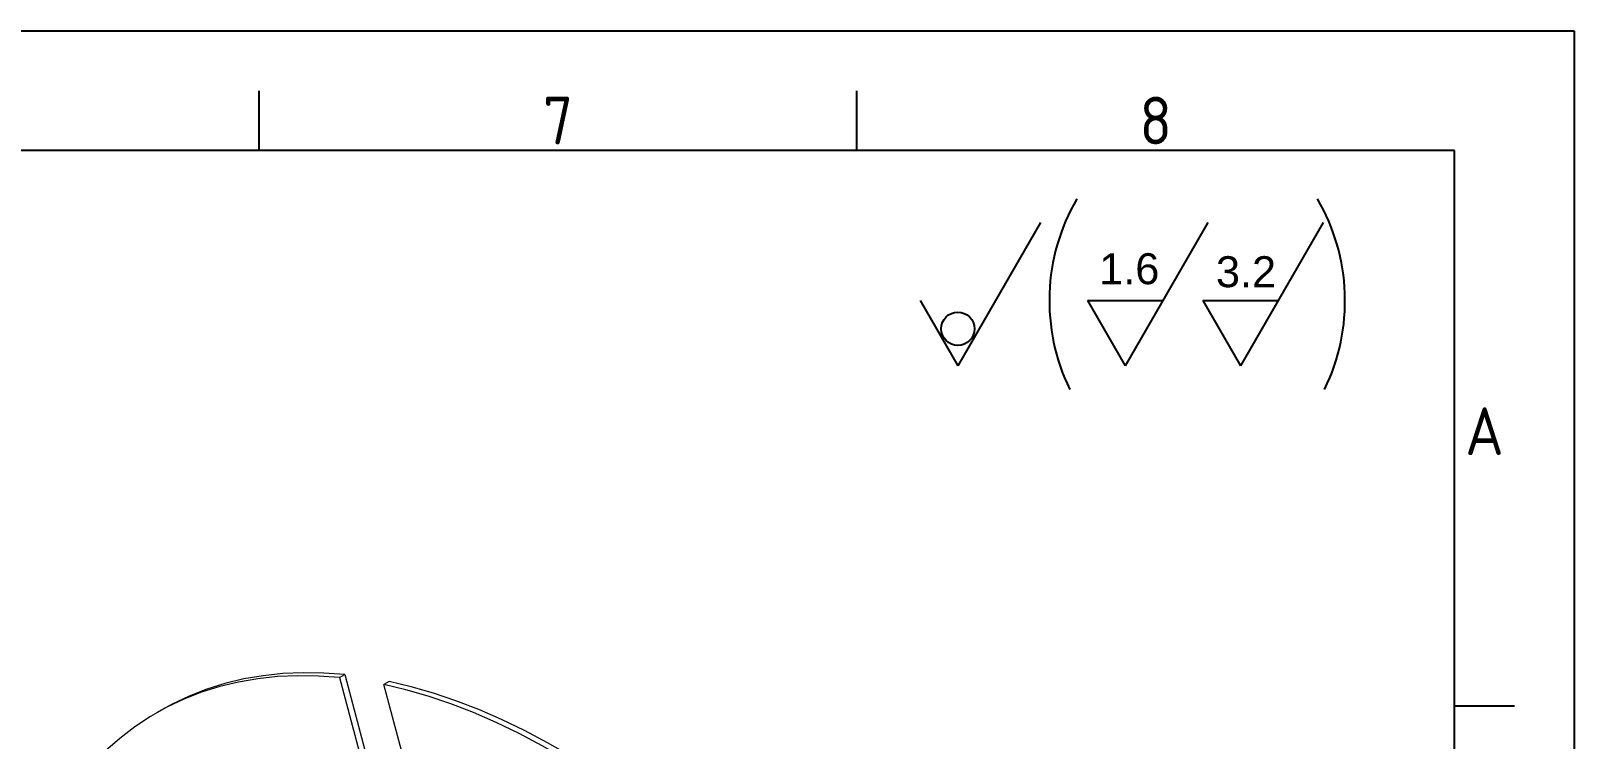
# Model space of a CAD drawing. Header units: millimetres. Extents: x 764 to 1780, y 1208 to 1927.
# Drawn here: x 1467.9 to 1780.4, y 1783.7 to 1927.1 of the extents above; entities that cross this region are included whole.
import ezdxf
from ezdxf.enums import TextEntityAlignment as Align

# ---------------------------------------------------------------- set-up
doc = ezdxf.new("R2010")
doc.units = ezdxf.units.MM
doc.linetypes.add('ACAD_ISO05W100', pattern=[33, 24, -3, 0, -3, 0, -3])
doc.layers.add('AM_5', color=3, linetype='Continuous', lineweight=25)
doc.layers.add('AM_BOR', color=2, linetype='ACAD_ISO05W100', lineweight=35)
doc.styles.add('ACISOTS', font='isocp.shx', dxfattribs={"height": 1})
doc.styles.get("Standard").update_dxf_attribs({"font": 'arial.ttf'})

# ---------------------------------------------------------------- blocks, each defined once
blk = doc.blocks.new('A3 ZTL')
for p, q in [((401.17, 280.82), (19.57, 280.82)), ((401.17, 9.78), (401.17, 280.82))]:
    blk.add_line(p, q)
at = {"layer": 'AM_BOR', "color": 135, "linetype": 'Continuous', "lineweight": 25}
for p, q in [((0, 290.61), (410.96, 290.61)), ((410.96, 290.61), (410.96, 0))]:
    blk.add_line(p, q, dxfattribs=at)
at = {"layer": 'AM_BOR', "color": 135, "lineweight": 25}
for p, q in [((303.33, 280.82), (303.33, 285.71)), ((352.25, 280.82), (352.25, 285.71)), ((406.07, 235.32), (401.17, 235.32))]:
    blk.add_line(p, q, dxfattribs=at)
at = {"layer": 'AM_BOR', "color": 135, "lineweight": 25, "style": 'ACISOTS'}
for s, p in [('7', (327.79, 283.27)), ('8', (376.71, 283.27)), ('A', (403.62, 257.83))]:
    blk.add_text(s, height=3.91, dxfattribs=at).set_placement(p, align=Align.MIDDLE)

msp = doc.modelspace()

# ---------------------------------------------------------------- linework, layer by layer
at = {"color": 7, "linetype": 'Continuous', "lineweight": 15}
for p, q in [((1530.407, 1796.134), (1531.467, 1796.747)), ((1530.407, 1796.134), (1536.166, 1774.536)), ((1531.467, 1796.747), (1537.227, 1775.148)), ((1540.438, 1795.338), (1539.377, 1794.726)), ((1545.141, 1773.11), (1539.377, 1794.726)), ((1494.394, 1789.597), (1493.333, 1788.985))]:
    msp.add_line(p, q, dxfattribs=at)
at = {"color": 7, "linetype": 'Continuous', "lineweight": 15, "flags": 128}
for points in [[(1530.407, 1796.134), (1526.138, 1796.447), (1521.949, 1796.514), (1517.847, 1796.335), (1513.839, 1795.91), (1509.931, 1795.239), (1506.13, 1794.325), (1502.443, 1793.168), (1498.875, 1791.771), (1495.433, 1790.135), (1492.122, 1788.264), (1488.947, 1786.16), (1485.916, 1783.828), (1483.031, 1781.271), (1480.298, 1778.493), (1477.722, 1775.499)], [(1531.467, 1796.747), (1527.199, 1797.06), (1523.01, 1797.127), (1518.908, 1796.947), (1514.9, 1796.522), (1510.992, 1795.852), (1507.191, 1794.937), (1503.504, 1793.781), (1499.936, 1792.383), (1496.493, 1790.747), (1494.394, 1789.597)], [(1608.152, 1755.023), (1603.684, 1759.123), (1599.167, 1763.039), (1594.606, 1766.765), (1590.011, 1770.295), (1585.389, 1773.622), (1580.747, 1776.742), (1576.093, 1779.648), (1571.436, 1782.337), (1566.782, 1784.804), (1562.14, 1787.043), (1557.518, 1789.053), (1552.922, 1790.829), (1548.362, 1792.368), (1543.845, 1793.668), (1539.377, 1794.726)], [(1609.212, 1755.636), (1604.745, 1759.735), (1600.227, 1763.651), (1595.667, 1767.377), (1591.072, 1770.907), (1586.449, 1774.234), (1581.807, 1777.354), (1577.154, 1780.261), (1572.496, 1782.949), (1567.843, 1785.416), (1563.201, 1787.656), (1558.578, 1789.665), (1553.983, 1791.441), (1549.423, 1792.98), (1544.905, 1794.28), (1540.438, 1795.338)]]:
    msp.add_lwpolyline(points, dxfattribs=at)
at = {"layer": 'AM_5'}
for p, q in [((1672.351, 1888.349), (1655.59, 1859.318)), ((1706.275, 1888.349), (1689.514, 1859.318)), ((1729.598, 1888.349), (1712.836, 1859.318)), ((1647.971, 1872.514), (1655.59, 1859.318)), ((1681.895, 1872.514), (1697.133, 1872.514)), ((1681.895, 1872.514), (1689.514, 1859.318)), ((1705.218, 1872.514), (1720.455, 1872.514)), ((1705.218, 1872.514), (1712.836, 1859.318))]:
    msp.add_line(p, q, dxfattribs=at)
msp.add_circle((1655.619, 1866.795), 3.379, dxfattribs=at)
for centre, start, end in [((1715.18, 1872.485), 149.81687, 205.95777), ((1693, 1872.485), 334.04223, 30.18313)]:
    msp.add_arc(centre, 41.03, start, end, dxfattribs=at)

# ---------------------------------------------------------------- block references
at = {"linetype": 'ByBlock', "lineweight": 0, "xscale": 2.47426245, "yscale": 2.47426245, "zscale": 2.47426245}
msp.add_blockref('A3 ZTL', (763.615, 1208.106), dxfattribs=at)

# ---------------------------------------------------------------- texts
at = {"layer": 'AM_5', "char_height": 6.2709, "attachment_point": 1}
for s, insert in [('1.6', (1684.248, 1882.095)), ('3.2', (1707.899, 1881.488))]:
    msp.add_mtext_dynamic_manual_height_columns(s, width=18.23779, gutter_width=12.5, heights=[0], dxfattribs=dict(at, insert=insert))

doc.saveas('drawing.dxf')
